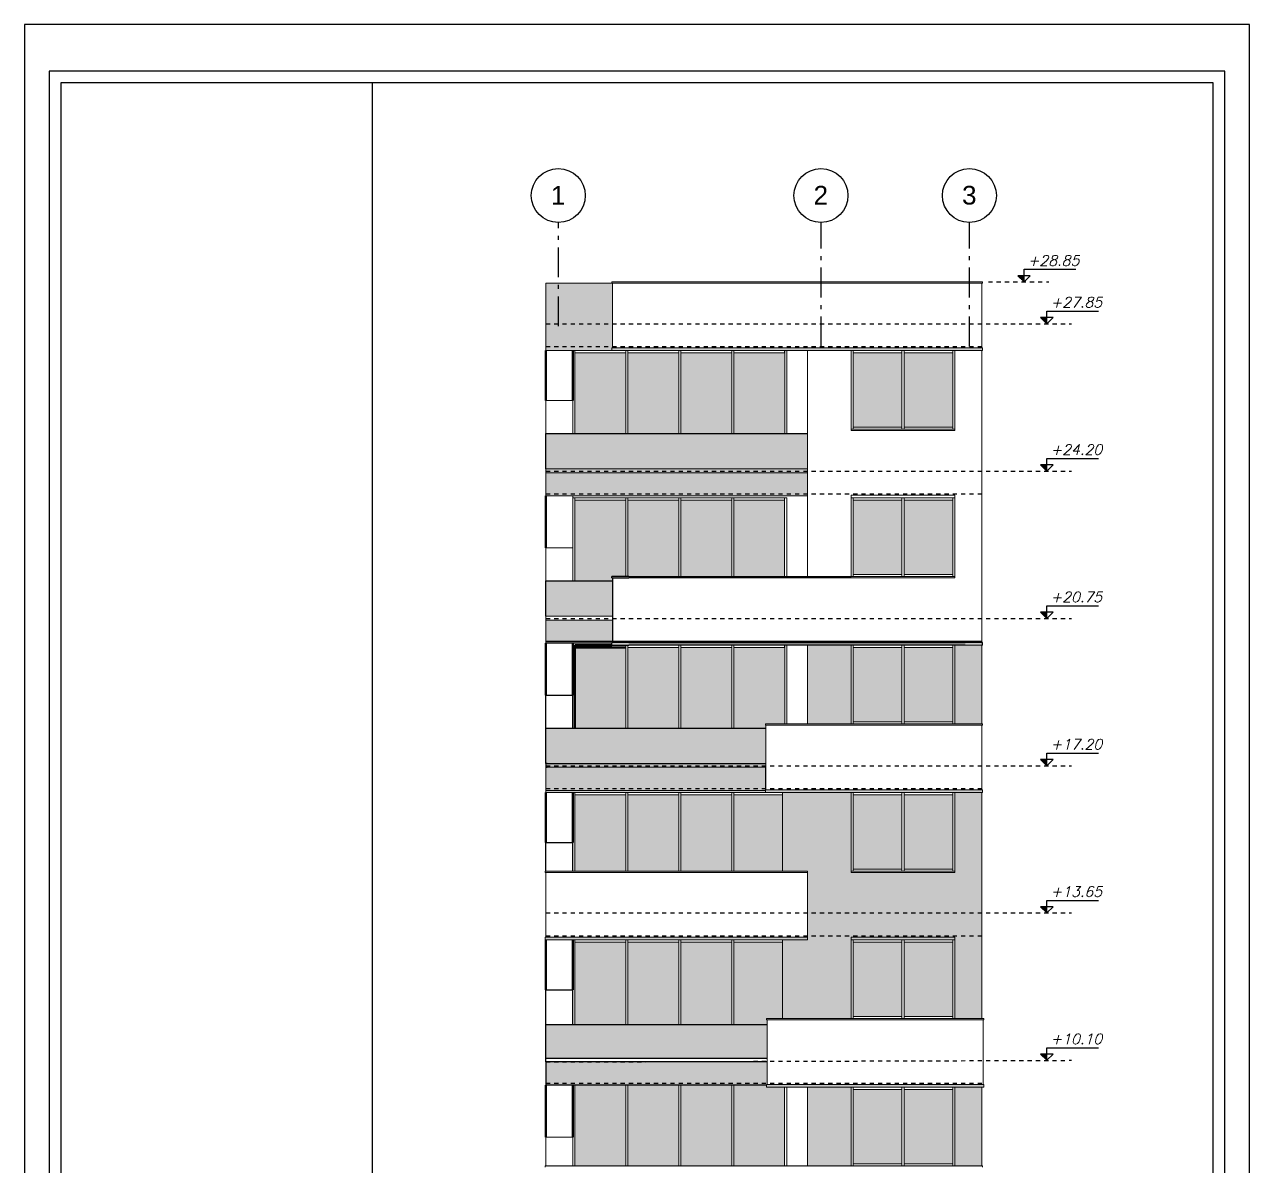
# Model space of a CAD drawing. Header units: millimetres. Extents: x 844 to 2732, y 457 to 943.
# Drawn here: x 2627.36 to 2656.86, y 471.3 to 498.82 of the extents above; entities that cross this region are included whole.
import ezdxf

# ---------------------------------------------------------------- set-up
doc = ezdxf.new("R2010")
doc.units = ezdxf.units.MM
doc.header["$LTSCALE"] = 0.01
doc.linetypes.add('ACAD_ISO03W100', pattern=[30, 12, -18])
doc.linetypes.add('ACAD_ISO10W100', pattern=[18, 12, -3, 0, -3])
for name, color, linetype in [('00-Arm', 7, 'Continuous'), ('03-Ax', 5, 'Continuous'), ('05-Dim', 5, 'Continuous'), ('08-Hatch', 5, 'Continuous')]:
    doc.layers.add(name, color=color, linetype=linetype)
for name, color, linetype, lineweight in [('A-COLS', 4, 'Continuous', 18), ('A-DETL-WIDE', 214, 'Continuous', 50), ('A-GENM', 13, 'Continuous', 9), ('A-GLAZ-CWMG', 6, 'Continuous', 9), ('A-WALL', 3, 'Continuous', 9)]:
    doc.layers.add(name, color=color, linetype=linetype, lineweight=lineweight)
doc.styles.add('Arial_1', font='arial.ttf', dxfattribs={"height": 0.45})
doc.styles.get("Standard").update_dxf_attribs({"font": 'italic.shx'})

# ---------------------------------------------------------------- blocks, each defined once
blk = doc.blocks.new('Rectangular Mullion - 50 x 150mm-513995-South')
at = {"layer": 'A-GLAZ-CWMG'}
blk.add_line((-1.308, 9.45), (-1.308, 7.556), dxfattribs=at)
blk = doc.blocks.new('Rectangular Mullion - 50 x 150mm-513993-South')
at = {"layer": 'A-GLAZ-CWMG'}
for p, q in [((-5.133, 9.5), (-5.133, 7.556)), ((-5.083, 7.556), (-5.083, 9.5))]:
    blk.add_line(p, q, dxfattribs=at)
blk = doc.blocks.new('Rectangular Mullion - 50 x 150mm-513996-South')
at = {"layer": 'A-GLAZ-CWMG'}
blk.add_line((-6.358, 7.556), (-6.358, 9.5), dxfattribs=at)
blk = doc.blocks.new('Rectangular Mullion - 50 x 150mm-460803-South')
at = {"layer": 'A-GLAZ-CWMG'}
for q in [(-2.533, 13), (-1.358, 12.95)]:
    blk.add_line((-2.533, 12.95), q, dxfattribs=at)
blk = doc.blocks.new('Rectangular Mullion - 50 x 150mm-V1-South')
at = {"layer": 'A-GLAZ-CWMG'}
for p, q in [((-6.358, 12.95), (-6.358, 13)), ((-5.133, 13), (-5.133, 12.95)), ((-6.358, 12.95), (-5.133, 12.95))]:
    blk.add_line(p, q, dxfattribs=at)
blk = doc.blocks.new('Rectangular Mullion - 50 x 150mm-V4-South')
at = {"layer": 'A-GLAZ-CWMG'}
for q in [(-2.533, 16.55), (-1.358, 16.5)]:
    blk.add_line((-2.533, 16.5), q, dxfattribs=at)
blk = doc.blocks.new('Rectangular Mullion - 50 x 150mm-V6-South')
at = {"layer": 'A-GLAZ-CWMG'}
blk.add_line((-6.358, 14.656), (-6.358, 16.55), dxfattribs=at)
blk = doc.blocks.new('Rectangular Mullion - 50 x 150mm-V9-South')
at = {"layer": 'A-GLAZ-CWMG'}
blk.add_line((-1.308, 23.65), (-1.308, 21.756), dxfattribs=at)
blk = doc.blocks.new('Rectangular Mullion - 50 x 150mm-460567-South')
at = {"layer": 'A-GLAZ-CWMG'}
for p, q in [((1.567, 9.4), (1.567, 9.45)), ((2.742, 9.45), (2.742, 9.4)), ((1.567, 9.4), (2.742, 9.4))]:
    blk.add_line(p, q, dxfattribs=at)
blk = doc.blocks.new('Rectangular Mullion - 50 x 150mm-460568-South')
at = {"layer": 'A-GLAZ-CWMG'}
for p, q in [((1.517, 4.2), (1.517, 4.25)), ((2.692, 4.25), (1.517, 4.25)), ((2.692, 4.25), (2.692, 4.2))]:
    blk.add_line(p, q, dxfattribs=at)
blk = doc.blocks.new('Rectangular Mullion - 50 x 150mm-540754-South')
at = {"layer": 'A-GLAZ-CWMG'}
blk.add_line((2.742, 9.45), (2.742, 7.556), dxfattribs=at)
blk = doc.blocks.new('Rectangular Mullion - 50 x 150mm-540755-South')
at = {"layer": 'A-GLAZ-CWMG'}
blk.add_line((0.342, 7.556), (0.342, 9.45), dxfattribs=at)
blk = doc.blocks.new('Grid - M_Grid Head - Circle-24584-South')
at = {"layer": '05-Dim'}
blk.add_circle((-7.058, 30.938), 0.65, dxfattribs=at)

msp = doc.modelspace()

# ---------------------------------------------------------------- hatches: boundary and pattern name
at = {"layer": '05-Dim'}
h = msp.add_hatch(dxfattribs=at)
h.set_pattern_fill('NET', color=3, scale=0.01, style=0)
h.set_pattern_definition([(0, (1871.065698, -215.898625), (0, 0.03175), []), (90, (1871.065698, -215.898625), (-0.03175, 2e-18), [])])
h.paths.add_polyline_path([(2651.436, 492.768), (2651.286, 492.768), (2651.436, 492.617)])
h = msp.add_hatch(dxfattribs=at)
h.set_pattern_fill('NET', color=3, scale=0.01, style=0)
h.set_pattern_definition([(0, (1871.614145, -216.9048), (0, 0.03175), []), (90, (1871.614145, -216.9048), (-0.03175, 2e-18), [])])
h.paths.add_polyline_path([(2651.985, 491.762), (2651.834, 491.762), (2651.985, 491.611)])
h = msp.add_hatch(dxfattribs=at)
h.set_pattern_fill('NET', color=3, scale=0.01, style=0)
h.set_pattern_definition([(0, (1871.614145, -220.4548), (0, 0.03175), []), (90, (1871.614145, -220.4548), (-0.03175, 2e-18), [])])
h.paths.add_polyline_path([(2651.985, 488.212), (2651.834, 488.212), (2651.985, 488.061)])
h = msp.add_hatch(dxfattribs=at)
h.set_pattern_fill('NET', color=3, scale=0.01, style=0)
h.set_pattern_definition([(0, (1871.614145, -224.0048), (0, 0.03175), []), (90, (1871.614145, -224.0048), (-0.03175, 2e-18), [])])
h.paths.add_polyline_path([(2651.985, 484.662), (2651.834, 484.662), (2651.985, 484.511)])
at = {"layer": '05-Dim', "ltscale": 0.5, "true_color": 0x939598}
msp.add_hatch(color=252, dxfattribs=at).paths.add_polyline_path([(2639.921, 480.921), (2645.221, 480.921), (2645.221, 481.011), (2639.921, 481.011), (2639.921, 480.924)])
at = {"layer": '05-Dim'}
h = msp.add_hatch(dxfattribs=at)
h.set_pattern_fill('NET', color=3, scale=0.01, style=0)
h.set_pattern_definition([(0, (1871.614145, -227.5548), (0, 0.03175), []), (90, (1871.614145, -227.5548), (-0.03175, 2e-18), [])])
h.paths.add_polyline_path([(2651.985, 481.112), (2651.834, 481.112), (2651.985, 480.961)])
h = msp.add_hatch(dxfattribs=at)
h.set_pattern_fill('NET', color=3, scale=0.01, style=0)
h.set_pattern_definition([(0, (1871.614145, -231.1048), (0, 0.03175), []), (90, (1871.614145, -231.1048), (-0.03175, 2e-18), [])])
h.paths.add_polyline_path([(2651.985, 477.562), (2651.834, 477.562), (2651.985, 477.411)])
h = msp.add_hatch(dxfattribs=at)
h.set_pattern_fill('NET', color=3, scale=0.01, style=0)
h.set_pattern_definition([(0, (1871.614145, -234.6548), (0, 0.03175), []), (90, (1871.614145, -234.6548), (-0.03175, 2e-18), [])])
h.paths.add_polyline_path([(2651.985, 474.012), (2651.834, 474.012), (2651.985, 473.861)])
at = {"layer": '08-Hatch', "true_color": 0x000000, "transparency": 33554636}
h = msp.add_hatch(color=18, dxfattribs=at)
h.dxf.hatch_style = 1
h.paths.add_polyline_path([(2650.421, 469.731), (2639.871, 469.731), (2639.871, 469.661), (2650.421, 469.661)])
h.paths.add_polyline_path([(2650.435, 471.317), (2650.021, 471.317), (2640.321, 471.317), (2639.906, 471.317), (2639.906, 471.287), (2640.321, 471.287), (2650.021, 471.287), (2650.435, 471.287)])
h.paths.add_polyline_path([(2650.467, 474.867), (2645.237, 474.867), (2645.237, 474.837), (2650.467, 474.837)])
h.paths.add_polyline_path([(2650.467, 473.281), (2650.052, 473.281), (2645.652, 473.281), (2645.237, 473.281), (2645.237, 473.211), (2645.652, 473.211), (2650.052, 473.211), (2650.467, 473.211)])
h.paths.add_polyline_path([(2646.221, 476.831), (2640.321, 476.831), (2639.906, 476.831), (2639.906, 476.761), (2640.321, 476.761), (2646.221, 476.761)])
h.paths.add_polyline_path([(2646.221, 478.417), (2640.321, 478.417), (2639.906, 478.417), (2639.906, 478.387), (2640.321, 478.387), (2646.221, 478.387)])
h.paths.add_polyline_path([(2650.435, 480.381), (2650.021, 480.381), (2649.771, 480.381), (2647.271, 480.381), (2645.621, 480.381), (2645.206, 480.381), (2645.206, 480.361), (2645.206, 480.361), (2645.206, 480.311), (2645.621, 480.311), (2647.271, 480.311), (2649.771, 480.311), (2650.021, 480.311), (2650.435, 480.311)])
h.paths.add_polyline_path([(2650.434, 483.931), (2650.021, 483.931), (2649.771, 483.931), (2647.271, 483.931), (2641.921, 483.931), (2641.507, 483.931), (2641.507, 483.861), (2641.921, 483.861), (2647.271, 483.861), (2649.771, 483.861), (2650.021, 483.861), (2650.434, 483.861)])
h.paths.add_polyline_path([(2649.771, 485.517), (2649.756, 485.517), (2647.271, 485.517), (2641.921, 485.517), (2641.507, 485.517), (2641.507, 485.487), (2641.921, 485.487), (2647.271, 485.487), (2649.756, 485.487), (2649.771, 485.487)])
h.paths.add_polyline_path([(2650.436, 491.031), (2650.021, 491.031), (2641.921, 491.031), (2641.506, 491.031), (2641.506, 490.961), (2641.921, 490.961), (2650.021, 490.961), (2650.436, 490.961)])
h.paths.add_polyline_path([(2650.436, 492.617), (2641.921, 492.617), (2641.506, 492.617), (2641.506, 492.587), (2641.921, 492.587), (2650.436, 492.587)])
h.paths.add_polyline_path([(2650.435, 481.967), (2650.021, 481.967), (2649.771, 481.967), (2647.271, 481.967), (2645.621, 481.967), (2645.206, 481.967), (2645.206, 481.937), (2645.621, 481.937), (2647.271, 481.937), (2649.771, 481.937), (2650.021, 481.937), (2650.435, 481.937)])
at = {"layer": '08-Hatch', "true_color": 0xc7c8ca, "transparency": 33554687}
h = msp.add_hatch(color=9, dxfattribs=at)
h.dxf.hatch_style = 1
h.paths.add_polyline_path([(2641.521, 491.061), (2639.921, 491.061), (2639.921, 490.961), (2641.506, 490.961), (2641.506, 491.031), (2641.521, 491.031)])
h.paths.add_polyline_path([(2641.521, 491.611), (2639.921, 491.611), (2639.921, 491.061), (2641.521, 491.061)])
h.paths.add_polyline_path([(2641.521, 492.587), (2641.506, 492.587), (2639.921, 492.587), (2639.921, 491.611), (2641.521, 491.611)])
at = {"layer": '08-Hatch', "true_color": 0xadddf7, "transparency": 33554516}
h = msp.add_hatch(color=141, dxfattribs=at)
h.dxf.hatch_style = 1
h.paths.add_polyline_path([(2641.846, 483.811), (2640.621, 483.811), (2640.621, 481.861), (2641.846, 481.861)])
h.paths.add_polyline_path([(2643.121, 483.811), (2641.896, 483.811), (2641.896, 481.861), (2643.121, 481.861)])
h.paths.add_polyline_path([(2644.396, 483.811), (2643.171, 483.811), (2643.171, 481.861), (2644.396, 481.861)])
h.paths.add_polyline_path([(2645.671, 483.811), (2644.446, 483.811), (2644.446, 481.861), (2645.221, 481.861), (2645.221, 481.937), (2645.206, 481.937), (2645.206, 481.967), (2645.206, 481.967), (2645.621, 481.967), (2645.671, 481.967)])
h.paths.add_polyline_path([(2648.496, 483.811), (2647.321, 483.811), (2647.321, 482.017), (2648.496, 482.017)])
h.paths.add_polyline_path([(2649.721, 483.811), (2648.546, 483.811), (2648.546, 482.017), (2649.721, 482.017)])
h.paths.add_polyline_path([(2648.496, 480.261), (2647.321, 480.261), (2647.321, 478.467), (2648.496, 478.467)])
h.paths.add_polyline_path([(2649.721, 480.261), (2648.546, 480.261), (2648.546, 478.467), (2649.721, 478.467)])
h.paths.add_polyline_path([(2648.496, 476.711), (2647.321, 476.711), (2647.321, 474.917), (2648.496, 474.917)], flags=17)
h.paths.add_polyline_path([(2649.721, 476.711), (2648.546, 476.711), (2648.546, 474.917), (2649.721, 474.917)], flags=17)
h.paths.add_polyline_path([(2649.721, 473.161), (2648.546, 473.161), (2648.546, 471.367), (2649.721, 471.367)])
h.paths.add_polyline_path([(2648.496, 473.161), (2647.321, 473.161), (2647.321, 471.367), (2648.496, 471.367)])
h.paths.add_polyline_path([(2648.496, 469.661), (2647.321, 469.661), (2647.321, 468.011), (2648.496, 468.011)])
h.paths.add_polyline_path([(2649.721, 469.661), (2648.546, 469.661), (2648.546, 468.011), (2649.721, 468.011)])
h.paths.add_polyline_path([(2644.121, 469.661), (2642.987, 469.661), (2642.987, 467.961), (2644.121, 467.961)])
h.paths.add_polyline_path([(2642.937, 469.661), (2641.804, 469.661), (2641.804, 467.961), (2642.937, 467.961)])
h.paths.add_polyline_path([(2641.754, 469.661), (2640.621, 469.661), (2640.621, 467.961), (2641.754, 467.961)])
h.paths.add_polyline_path([(2641.846, 473.261), (2640.621, 473.261), (2640.621, 471.317), (2641.846, 471.317)])
h.paths.add_polyline_path([(2643.121, 473.261), (2641.896, 473.261), (2641.896, 471.317), (2643.121, 471.317)])
h.paths.add_polyline_path([(2644.396, 473.261), (2643.171, 473.261), (2643.171, 471.317), (2644.396, 471.317)])
h.paths.add_polyline_path([(2645.671, 473.211), (2645.652, 473.211), (2645.237, 473.211), (2645.237, 473.261), (2644.446, 473.261), (2644.446, 471.317), (2645.671, 471.317)])
h.paths.add_polyline_path([(2645.621, 480.261), (2644.446, 480.261), (2644.446, 478.417), (2645.621, 478.417)])
h.paths.add_polyline_path([(2644.396, 480.261), (2643.171, 480.261), (2643.171, 478.417), (2644.396, 478.417)])
h.paths.add_polyline_path([(2643.121, 480.261), (2641.896, 480.261), (2641.896, 478.417), (2643.121, 478.417)])
h.paths.add_polyline_path([(2641.846, 480.261), (2640.621, 480.261), (2640.621, 478.417), (2641.846, 478.417)])
h.paths.add_polyline_path([(2645.671, 487.361), (2644.446, 487.361), (2644.446, 485.517), (2645.671, 485.517)])
h.paths.add_polyline_path([(2644.396, 487.361), (2643.171, 487.361), (2643.171, 485.517), (2644.396, 485.517)])
h.paths.add_polyline_path([(2643.121, 487.361), (2641.896, 487.361), (2641.896, 485.517), (2641.921, 485.517), (2643.121, 485.517)])
h.paths.add_polyline_path([(2641.846, 487.361), (2640.621, 487.361), (2640.621, 485.411), (2641.524, 485.411), (2641.524, 485.487), (2641.507, 485.487), (2641.507, 485.517), (2641.846, 485.517)])
h.paths.add_polyline_path([(2648.496, 487.361), (2647.321, 487.361), (2647.321, 485.567), (2648.496, 485.567)])
h.paths.add_polyline_path([(2649.721, 487.361), (2648.546, 487.361), (2648.546, 485.567), (2649.721, 485.567)])
h.paths.add_polyline_path([(2649.721, 490.911), (2648.546, 490.911), (2648.546, 489.117), (2649.721, 489.117)])
h.paths.add_polyline_path([(2648.496, 490.911), (2647.321, 490.911), (2647.321, 489.117), (2648.496, 489.117)])
h.paths.add_polyline_path([(2645.671, 490.911), (2644.446, 490.911), (2644.446, 488.961), (2645.671, 488.961)])
h.paths.add_polyline_path([(2644.396, 490.911), (2643.171, 490.911), (2643.171, 488.961), (2644.396, 488.961)])
h.paths.add_polyline_path([(2643.121, 490.911), (2641.896, 490.911), (2641.896, 488.961), (2643.121, 488.961)])
h.paths.add_polyline_path([(2641.846, 490.911), (2640.621, 490.911), (2640.621, 488.961), (2641.846, 488.961)])
at = {"layer": '08-Hatch', "true_color": 0x7aafdf, "transparency": 33554636}
h = msp.add_hatch(color=143, dxfattribs=at)
h.dxf.hatch_style = 1
h.paths.add_polyline_path([(2646.221, 488.961), (2639.921, 488.961), (2639.921, 488.111), (2646.221, 488.111)])
h.paths.add_polyline_path([(2641.524, 485.411), (2639.921, 485.411), (2639.921, 484.561), (2639.951, 484.561), (2641.524, 484.561)])
h.paths.add_polyline_path([(2645.221, 481.861), (2639.921, 481.861), (2639.921, 481.011), (2639.951, 481.011), (2645.221, 481.011)])
h.paths.add_polyline_path([(2645.252, 474.721), (2639.921, 474.721), (2639.921, 473.911), (2645.252, 473.911)])
at = {"layer": '08-Hatch', "true_color": 0x939598, "transparency": 33554687}
h = msp.add_hatch(color=252, dxfattribs=at)
h.dxf.hatch_style = 1
h.paths.add_polyline_path([(2646.221, 488.111), (2639.921, 488.111), (2639.921, 488.061), (2646.221, 488.061)])
h.paths.add_polyline_path([(2646.221, 488.061), (2639.921, 488.061), (2639.921, 488.021), (2646.221, 488.021)])
h.paths.add_polyline_path([(2641.524, 483.961), (2639.921, 483.961), (2639.921, 483.911), (2641.507, 483.911), (2641.507, 483.931), (2641.524, 483.931)])
at = {"layer": '08-Hatch', "true_color": 0xc7c8ca, "transparency": 33554687}
h = msp.add_hatch(color=9, dxfattribs=at)
h.dxf.hatch_style = 1
h.paths.add_polyline_path([(2640.571, 469.661), (2639.921, 469.661), (2639.921, 467.161), (2640.571, 467.161)])
h.paths.add_polyline_path([(2650.421, 473.211), (2650.052, 473.211), (2649.771, 473.211), (2649.771, 471.317), (2650.021, 471.317), (2650.421, 471.317)])
h.paths.add_polyline_path([(2647.271, 473.211), (2646.221, 473.211), (2646.221, 471.317), (2647.271, 471.317)])
h.paths.add_polyline_path([(2647.271, 476.761), (2647.271, 476.831), (2647.286, 476.831), (2649.756, 476.831), (2649.771, 476.831), (2649.771, 476.761), (2649.771, 474.867), (2650.421, 474.867), (2650.421, 476.861), (2646.221, 476.861), (2646.221, 476.831), (2646.221, 476.761), (2645.621, 476.761), (2645.621, 474.867), (2647.271, 474.867)])
h.paths.add_polyline_path([(2650.421, 480.311), (2650.021, 480.311), (2649.771, 480.311), (2649.771, 478.411), (2649.771, 478.387), (2649.756, 478.387), (2647.286, 478.387), (2647.271, 478.387), (2647.271, 478.417), (2647.271, 480.311), (2645.621, 480.311), (2645.621, 478.417), (2646.221, 478.417), (2646.221, 478.387), (2646.221, 477.411), (2650.421, 477.411)])
h.paths.add_polyline_path([(2650.421, 477.411), (2646.221, 477.411), (2646.221, 476.861), (2650.421, 476.861)])
h.paths.add_polyline_path([(2647.271, 483.861), (2646.221, 483.861), (2646.221, 481.967), (2647.271, 481.967)])
h.paths.add_polyline_path([(2650.421, 483.861), (2650.021, 483.861), (2649.771, 483.861), (2649.771, 481.967), (2650.021, 481.967), (2650.421, 481.967)])
h.paths.add_polyline_path([(2641.524, 484.471), (2639.951, 484.471), (2639.921, 484.471), (2639.921, 483.961), (2641.524, 483.961)])
h.paths.add_polyline_path([(2646.221, 488.021), (2639.921, 488.021), (2639.921, 487.511), (2646.221, 487.511)])
h.paths.add_polyline_path([(2646.221, 487.511), (2639.921, 487.511), (2639.921, 487.461), (2646.221, 487.461)])
h.paths.add_polyline_path([(2645.221, 480.921), (2639.951, 480.921), (2639.921, 480.921), (2639.921, 480.411), (2645.221, 480.411)])
h.paths.add_polyline_path([(2645.221, 480.411), (2639.921, 480.411), (2639.921, 480.311), (2645.206, 480.311), (2645.206, 480.381), (2645.221, 480.381)])
h.paths.add_polyline_path([(2645.237, 473.281), (2645.252, 473.281), (2645.252, 473.311), (2639.921, 473.311), (2639.921, 473.261), (2645.237, 473.261)])
h.paths.add_polyline_path([(2645.252, 473.821), (2639.921, 473.821), (2639.921, 473.311), (2645.252, 473.311)])
h.paths.add_polyline_path([(2644.171, 467.961), (2640.571, 467.961), (2640.571, 467.161), (2644.171, 467.161)])
h.paths.add_polyline_path([(2647.271, 469.661), (2644.171, 469.661), (2644.171, 467.161), (2647.271, 467.161)])
at = {"layer": '08-Hatch', "true_color": 0x000000, "transparency": 33554636}
h = msp.add_hatch(color=18, dxfattribs=at)
h.dxf.hatch_style = 1
h.paths.add_polyline_path([(2649.771, 476.831), (2649.756, 476.831), (2647.286, 476.831), (2647.271, 476.831), (2647.271, 476.761), (2647.286, 476.761), (2649.756, 476.761), (2649.771, 476.761)])
at = {"layer": '08-Hatch', "true_color": 0xadddf7, "transparency": 33554516}
h = msp.add_hatch(color=141, dxfattribs=at)
h.dxf.hatch_style = 1
h.paths.add_polyline_path([(2645.621, 476.711), (2644.446, 476.711), (2644.446, 474.721), (2645.252, 474.721), (2645.252, 474.837), (2645.237, 474.837), (2645.237, 474.867), (2645.621, 474.867)])
h.paths.add_polyline_path([(2644.396, 476.711), (2643.171, 476.711), (2643.171, 474.721), (2644.396, 474.721)])
h.paths.add_polyline_path([(2643.121, 476.711), (2641.896, 476.711), (2641.896, 474.721), (2643.121, 474.721)])
h.paths.add_polyline_path([(2641.846, 476.711), (2640.621, 476.711), (2640.621, 474.721), (2641.846, 474.721)])
at = {"layer": 'A-GENM'}
for color, points in [(4, [(2646.221, 488.021), (2646.221, 488.111), (2639.921, 488.111), (2639.921, 488.021), (2646.188, 488.021)]), (2, [(2639.922, 477.371), (2639.923, 477.371), (2639.923, 477.461), (2639.921, 477.461), (2639.921, 477.371)])]:
    msp.add_hatch(color=color, dxfattribs=at).paths.add_polyline_path(points)

# ---------------------------------------------------------------- linework, layer by layer
at = {"layer": '00-Arm'}
msp.add_line((2635.747, 458.083), (2635.747, 497.416), dxfattribs=at)
at = {"layer": '03-Ax', "linetype": 'ACAD_ISO10W100', "ltscale": 6}
for p, q in [((2640.221, 491.549), (2640.221, 494.049)), ((2646.546, 491.061), (2646.546, 494.049)), ((2650.121, 491.061), (2650.121, 494.049))]:
    msp.add_line(p, q, dxfattribs=at)
at = {"layer": '05-Dim', "color": 4}
for p, q in [((2651.436, 492.617), (2651.286, 492.768)), ((2651.587, 492.768), (2651.286, 492.768)), ((2651.436, 492.921), (2652.679, 492.921)), ((2651.436, 492.617), (2651.436, 492.921)), ((2651.436, 492.617), (2651.587, 492.768)), ((2651.985, 491.915), (2653.227, 491.915)), ((2651.985, 491.611), (2651.985, 491.915)), ((2651.985, 491.611), (2651.834, 491.762)), ((2652.135, 491.762), (2651.834, 491.762)), ((2651.985, 491.611), (2652.135, 491.762)), ((2639.921, 488.961), (2646.221, 488.961)), ((2639.921, 488.111), (2639.921, 488.961)), ((2651.985, 488.365), (2653.227, 488.365)), ((2651.985, 488.061), (2651.985, 488.365)), ((2651.985, 488.061), (2651.834, 488.212)), ((2652.135, 488.212), (2651.834, 488.212)), ((2651.985, 488.061), (2652.135, 488.212)), ((2639.921, 484.561), (2639.921, 485.411)), ((2651.985, 484.815), (2653.227, 484.815)), ((2651.985, 484.511), (2651.985, 484.815)), ((2651.985, 484.511), (2651.834, 484.662)), ((2652.135, 484.662), (2651.834, 484.662)), ((2651.985, 484.511), (2652.135, 484.662)), ((2641.507, 483.911), (2639.921, 483.911)), ((2651.985, 481.265), (2653.227, 481.265)), ((2651.985, 480.961), (2651.985, 481.265)), ((2651.985, 480.961), (2651.834, 481.112)), ((2652.135, 481.112), (2651.834, 481.112)), ((2651.985, 480.961), (2652.135, 481.112)), ((2651.985, 477.715), (2653.227, 477.715)), ((2651.985, 477.411), (2651.985, 477.715)), ((2651.985, 477.411), (2651.834, 477.562)), ((2652.135, 477.562), (2651.834, 477.562)), ((2651.985, 477.411), (2652.135, 477.562)), ((2651.985, 474.165), (2653.227, 474.165)), ((2651.985, 473.861), (2651.985, 474.165)), ((2651.985, 473.861), (2651.834, 474.012)), ((2652.135, 474.012), (2651.834, 474.012)), ((2651.985, 473.861), (2652.135, 474.012))]:
    msp.add_line(p, q, dxfattribs=at)
at = {"layer": '05-Dim', "color": 5, "linetype": 'ACAD_ISO03W100', "ltscale": 0.5}
for p, q in [((2650.576, 492.617), (2652.033, 492.617)), ((2639.921, 491.611), (2652.581, 491.611)), ((2651.125, 491.611), (2652.581, 491.611)), ((2639.921, 491.061), (2650.421, 491.061)), ((2639.921, 488.061), (2652.581, 488.061)), ((2651.125, 488.061), (2652.581, 488.061)), ((2639.921, 487.511), (2650.421, 487.511)), ((2639.921, 484.511), (2652.581, 484.511)), ((2651.125, 484.511), (2652.581, 484.511)), ((2639.921, 480.961), (2652.581, 480.961)), ((2651.125, 480.961), (2652.581, 480.961)), ((2639.921, 480.411), (2650.421, 480.411)), ((2639.921, 477.411), (2652.581, 477.411)), ((2651.125, 477.411), (2652.581, 477.411)), ((2639.921, 476.861), (2650.421, 476.861)), ((2639.921, 473.821), (2652.581, 473.861)), ((2639.921, 473.311), (2650.421, 473.311))]:
    msp.add_line(p, q, dxfattribs=at)
at = {"layer": '05-Dim', "color": 4, "ltscale": 0.5}
for p, q in [((2639.921, 485.411), (2641.524, 485.411)), ((2639.921, 482.661), (2640.571, 482.661)), ((2639.921, 481.861), (2639.921, 482.661)), ((2640.571, 481.861), (2640.571, 482.661)), ((2639.921, 481.861), (2645.221, 481.861)), ((2639.921, 481.011), (2639.921, 481.861)), ((2639.921, 481.011), (2639.921, 480.921)), ((2639.951, 481.011), (2639.921, 481.011)), ((2639.921, 480.921), (2639.951, 480.921)), ((2639.951, 481.011), (2645.225, 481.011)), ((2639.921, 479.111), (2640.571, 479.111)), ((2639.921, 478.417), (2639.921, 479.111)), ((2640.571, 478.417), (2640.571, 479.111)), ((2639.921, 475.561), (2640.571, 475.561)), ((2639.921, 473.911), (2639.921, 475.561)), ((2640.571, 474.723), (2640.571, 475.561)), ((2639.921, 474.721), (2645.252, 474.721)), ((2639.921, 473.911), (2645.252, 473.911)), ((2639.921, 473.821), (2639.921, 473.911))]:
    msp.add_line(p, q, dxfattribs=at)
at = {"layer": '05-Dim', "color": 2, "ltscale": 0.5}
for p, q in [((2641.921, 485.517), (2641.507, 485.517)), ((2641.507, 485.487), (2641.507, 485.517)), ((2641.507, 485.487), (2641.921, 485.487)), ((2641.524, 485.487), (2641.524, 483.931)), ((2641.921, 485.517), (2647.271, 485.517)), ((2647.271, 485.487), (2641.921, 485.487)), ((2639.921, 483.961), (2650.421, 483.961)), ((2641.921, 483.931), (2641.507, 483.931)), ((2641.507, 483.861), (2641.507, 483.931)), ((2641.507, 483.861), (2641.921, 483.861)), ((2641.921, 483.931), (2647.271, 483.931)), ((2647.271, 483.861), (2641.921, 483.861)), ((2647.271, 483.931), (2649.771, 483.931)), ((2649.771, 483.861), (2647.271, 483.861)), ((2649.771, 483.931), (2650.021, 483.931)), ((2650.021, 483.861), (2649.771, 483.861)), ((2650.434, 483.931), (2650.021, 483.931)), ((2650.434, 483.861), (2650.434, 483.931)), ((2645.221, 480.381), (2645.221, 480.921))]:
    msp.add_line(p, q, dxfattribs=at)
at = {"layer": '05-Dim', "color": 3, "ltscale": 0.5}
for p, q in [((2645.252, 473.821), (2639.921, 473.821)), ((2639.921, 473.821), (2639.921, 473.261)), ((2645.237, 473.261), (2639.921, 473.261))]:
    msp.add_line(p, q, dxfattribs=at)
at = {"layer": 'A-COLS', "color": 6}
for p, q in [((2639.921, 486.211), (2639.921, 487.461)), ((2640.571, 486.211), (2640.571, 487.461))]:
    msp.add_line(p, q, dxfattribs=at)
at = {"layer": 'A-DETL-WIDE', "color": 6}
for p, q in [((2639.921, 490.961), (2639.921, 489.761)), ((2640.571, 489.761), (2640.571, 490.961)), ((2639.921, 486.211), (2639.921, 487.461)), ((2640.621, 481.861), (2640.621, 483.861)), ((2640.621, 483.861), (2641.507, 483.861)), ((2640.621, 483.811), (2641.846, 483.811))]:
    msp.add_line(p, q, dxfattribs=at)
at = {"layer": 'A-DETL-WIDE', "color": 5}
for p, q in [((2639.921, 482.661), (2639.921, 483.911)), ((2639.921, 482.661), (2639.921, 483.911)), ((2640.571, 482.661), (2640.571, 483.911)), ((2639.921, 479.111), (2639.921, 480.311)), ((2640.571, 479.111), (2640.571, 480.311)), ((2639.921, 475.561), (2639.921, 476.761)), ((2639.921, 475.561), (2639.921, 476.761)), ((2640.571, 475.561), (2640.571, 476.761)), ((2639.921, 472.011), (2639.921, 473.261)), ((2640.571, 472.011), (2640.571, 473.261))]:
    msp.add_line(p, q, dxfattribs=at)
at = {"layer": 'A-GENM', "color": 3}
for p, q in [((2639.921, 492.587), (2641.506, 492.587)), ((2639.921, 492.587), (2639.921, 490.961)), ((2646.221, 488.111), (2646.221, 490.961)), ((2647.271, 490.961), (2647.271, 489.061)), ((2649.771, 489.061), (2649.771, 490.961)), ((2647.271, 489.067), (2647.271, 489.037)), ((2647.286, 489.067), (2647.271, 489.067)), ((2647.271, 489.037), (2647.286, 489.037)), ((2647.286, 489.067), (2649.756, 489.067)), ((2649.756, 489.037), (2647.286, 489.037)), ((2649.771, 489.067), (2649.756, 489.067)), ((2649.756, 489.037), (2649.771, 489.037)), ((2649.771, 489.037), (2649.771, 489.067)), ((2646.221, 485.517), (2646.221, 488.021)), ((2646.221, 487.461), (2646.221, 488.021)), ((2647.271, 487.481), (2647.271, 487.411)), ((2647.286, 487.481), (2647.271, 487.481)), ((2647.271, 487.411), (2647.286, 487.411)), ((2647.271, 487.411), (2647.271, 485.517)), ((2647.286, 487.481), (2649.756, 487.481)), ((2649.771, 487.481), (2649.756, 487.481)), ((2649.756, 487.411), (2649.771, 487.411)), ((2649.771, 487.411), (2649.771, 487.481)), ((2649.771, 485.511), (2649.771, 487.411)), ((2647.271, 485.517), (2649.756, 485.517)), ((2649.756, 485.487), (2647.271, 485.487)), ((2649.771, 485.517), (2649.756, 485.517)), ((2649.756, 485.487), (2649.771, 485.487)), ((2649.771, 485.487), (2649.771, 485.517)), ((2650.021, 483.861), (2650.434, 483.861)), ((2639.921, 480.921), (2639.921, 480.311)), ((2645.225, 480.921), (2639.951, 480.921)), ((2645.207, 480.361), (2639.921, 480.361)), ((2639.921, 480.311), (2645.206, 480.311)), ((2645.621, 480.311), (2645.621, 478.417)), ((2645.621, 478.417), (2645.621, 480.311)), ((2647.271, 478.411), (2647.271, 480.311)), ((2649.771, 480.311), (2649.771, 478.411)), ((2647.271, 478.417), (2647.271, 478.387)), ((2647.286, 478.417), (2647.271, 478.417)), ((2647.271, 478.387), (2647.286, 478.387)), ((2647.286, 478.417), (2649.756, 478.417)), ((2649.756, 478.387), (2647.286, 478.387)), ((2649.771, 478.417), (2649.756, 478.417)), ((2649.756, 478.387), (2649.771, 478.387)), ((2649.771, 478.387), (2649.771, 478.417)), ((2645.621, 476.761), (2645.621, 474.867)), ((2645.621, 474.867), (2645.621, 476.761)), ((2647.271, 476.831), (2647.271, 476.761)), ((2647.286, 476.831), (2647.271, 476.831)), ((2647.271, 476.761), (2647.271, 474.867)), ((2647.286, 476.831), (2649.756, 476.831)), ((2649.771, 476.831), (2649.756, 476.831)), ((2649.771, 476.761), (2649.771, 476.831)), ((2649.771, 474.867), (2649.771, 476.761)), ((2646.221, 473.211), (2646.221, 471.317)), ((2646.221, 471.317), (2646.221, 473.211)), ((2647.271, 473.211), (2647.271, 471.317)), ((2649.771, 471.317), (2649.771, 473.211)), ((2650.421, 471.317), (2650.421, 473.211))]:
    msp.add_line(p, q, dxfattribs=at)
at = {"layer": 'A-GENM', "color": 2}
for p, q in [((2641.506, 492.617), (2641.506, 492.587)), ((2641.921, 492.617), (2641.506, 492.617)), ((2641.506, 492.587), (2641.921, 492.587)), ((2641.521, 492.587), (2641.521, 491.031)), ((2641.921, 492.617), (2650.436, 492.617)), ((2650.436, 492.587), (2641.921, 492.587)), ((2650.421, 492.587), (2650.421, 491.031)), ((2650.436, 492.587), (2650.436, 492.617)), ((2641.506, 491.031), (2641.506, 490.961)), ((2641.921, 491.031), (2641.506, 491.031)), ((2641.506, 490.961), (2641.921, 490.961)), ((2641.921, 491.031), (2650.021, 491.031)), ((2650.021, 490.961), (2641.921, 490.961)), ((2650.436, 491.031), (2650.021, 491.031)), ((2650.021, 490.961), (2650.436, 490.961)), ((2650.436, 490.961), (2650.436, 491.031)), ((2645.206, 481.967), (2645.206, 481.937)), ((2645.621, 481.967), (2645.206, 481.967)), ((2645.206, 481.967), (2645.206, 481.937)), ((2645.206, 481.937), (2645.621, 481.937)), ((2645.221, 481.937), (2645.221, 480.381)), ((2645.221, 481.011), (2645.221, 481.937)), ((2645.621, 481.967), (2647.271, 481.967)), ((2647.271, 481.937), (2645.621, 481.937)), ((2647.271, 481.967), (2649.771, 481.967)), ((2649.771, 481.937), (2647.271, 481.937)), ((2649.771, 481.967), (2650.021, 481.967)), ((2650.021, 481.937), (2649.771, 481.937)), ((2650.436, 481.967), (2650.021, 481.967)), ((2650.021, 481.937), (2650.436, 481.937)), ((2650.435, 481.937), (2650.435, 481.967)), ((2650.436, 481.937), (2650.436, 481.967)), ((2645.206, 480.381), (2645.206, 480.311)), ((2645.621, 480.381), (2645.206, 480.381)), ((2645.206, 480.361), (2645.206, 480.311)), ((2645.206, 480.311), (2645.621, 480.311)), ((2645.621, 480.381), (2647.271, 480.381)), ((2647.271, 480.311), (2645.621, 480.311)), ((2647.271, 480.381), (2649.771, 480.381)), ((2649.771, 480.311), (2647.271, 480.311)), ((2649.771, 480.381), (2650.021, 480.381)), ((2650.021, 480.311), (2649.771, 480.311)), ((2650.436, 480.381), (2650.021, 480.381)), ((2650.021, 480.311), (2650.436, 480.311)), ((2650.435, 480.311), (2650.435, 480.381)), ((2650.436, 480.311), (2650.436, 480.381)), ((2640.321, 478.417), (2639.906, 478.417)), ((2639.906, 478.417), (2639.906, 478.387)), ((2639.906, 478.387), (2640.321, 478.387)), ((2639.921, 477.461), (2639.921, 478.387)), ((2639.921, 478.387), (2639.921, 476.831)), ((2639.921, 477.461), (2639.921, 478.387)), ((2640.321, 478.417), (2646.221, 478.417)), ((2646.221, 478.387), (2640.321, 478.387)), ((2646.221, 478.417), (2646.221, 478.387)), ((2646.221, 476.831), (2646.221, 478.387)), ((2639.921, 477.461), (2639.921, 477.371)), ((2639.923, 477.461), (2639.921, 477.461)), ((2639.921, 477.371), (2639.923, 477.371)), ((2639.921, 477.371), (2639.921, 476.831)), ((2639.921, 476.831), (2639.921, 477.371)), ((2640.321, 476.831), (2639.906, 476.831)), ((2639.906, 476.831), (2639.906, 476.761)), ((2639.906, 476.761), (2640.321, 476.761)), ((2640.321, 476.831), (2646.221, 476.831)), ((2646.221, 476.761), (2640.321, 476.761)), ((2646.221, 476.831), (2646.221, 476.761)), ((2645.237, 474.867), (2645.237, 474.837)), ((2645.237, 474.867), (2650.467, 474.867)), ((2650.467, 474.837), (2645.237, 474.837)), ((2645.252, 474.837), (2645.252, 473.281)), ((2645.252, 473.911), (2645.252, 474.837)), ((2650.452, 473.281), (2650.452, 474.837)), ((2650.467, 474.837), (2650.467, 474.867)), ((2645.237, 473.281), (2645.237, 473.211)), ((2645.652, 473.281), (2645.237, 473.281)), ((2645.237, 473.211), (2645.652, 473.211)), ((2645.652, 473.281), (2650.052, 473.281)), ((2650.052, 473.211), (2645.652, 473.211)), ((2650.467, 473.281), (2650.052, 473.281)), ((2650.052, 473.211), (2650.467, 473.211)), ((2650.467, 473.211), (2650.467, 473.281)), ((2650.467, 473.211), (2650.467, 473.281)), ((2639.906, 471.317), (2639.906, 471.287)), ((2640.321, 471.317), (2650.021, 471.317)), ((2650.435, 471.317), (2650.021, 471.317)), ((2650.435, 471.287), (2650.435, 471.317))]:
    msp.add_line(p, q, dxfattribs=at)
at = {"layer": 'A-GENM', "color": 5}
for p, q in [((2639.921, 489.761), (2640.571, 489.761)), ((2639.921, 488.961), (2639.921, 489.761)), ((2640.571, 488.961), (2640.571, 489.761)), ((2639.921, 485.411), (2639.921, 486.211)), ((2640.571, 485.411), (2640.571, 486.211))]:
    msp.add_line(p, q, dxfattribs=at)
at = {"layer": 'A-GENM', "color": 4}
for p, q in [((2639.921, 488.111), (2639.921, 488.021)), ((2639.921, 488.111), (2646.221, 488.111)), ((2646.221, 488.021), (2639.921, 488.021)), ((2639.921, 488.021), (2639.921, 487.461)), ((2646.221, 488.021), (2646.221, 488.111)), ((2646.221, 487.461), (2639.921, 487.461)), ((2640.571, 487.411), (2645.721, 487.411)), ((2645.721, 487.411), (2645.721, 485.517)), ((2649.756, 487.411), (2647.286, 487.411)), ((2639.921, 484.561), (2639.921, 484.471)), ((2639.951, 484.561), (2639.921, 484.561)), ((2639.921, 484.471), (2639.951, 484.471)), ((2639.921, 484.471), (2639.921, 483.911)), ((2639.951, 484.561), (2641.524, 484.561)), ((2641.524, 484.471), (2639.951, 484.471)), ((2647.271, 483.861), (2647.271, 481.967)), ((2649.771, 481.967), (2649.771, 483.861)), ((2647.271, 476.761), (2647.286, 476.761)), ((2649.756, 476.761), (2647.286, 476.761)), ((2649.756, 476.761), (2649.771, 476.761))]:
    msp.add_line(p, q, dxfattribs=at)
at = {"layer": 'A-GENM', "color": 6}
msp.add_line((2639.921, 486.211), (2640.571, 486.211), dxfattribs=at)
at = {"layer": 'A-GLAZ-CWMG', "color": 6}
for p, q in [((2640.621, 488.961), (2640.621, 490.961)), ((2641.846, 490.961), (2641.846, 488.961)), ((2641.896, 488.961), (2641.896, 490.961)), ((2643.121, 490.961), (2643.121, 488.961)), ((2643.171, 488.961), (2643.171, 490.961)), ((2644.396, 490.961), (2644.396, 488.961)), ((2644.446, 488.961), (2644.446, 490.961)), ((2645.671, 490.961), (2645.671, 488.961)), ((2648.496, 490.961), (2648.496, 489.067)), ((2648.546, 489.067), (2648.546, 490.961)), ((2640.621, 485.411), (2640.621, 487.411)), ((2641.846, 487.411), (2641.846, 485.517)), ((2641.896, 485.517), (2641.896, 487.411)), ((2643.121, 487.411), (2643.121, 485.517)), ((2643.171, 485.517), (2643.171, 487.411)), ((2644.396, 487.411), (2644.396, 485.517)), ((2644.446, 485.517), (2644.446, 487.411)), ((2648.496, 487.411), (2648.496, 485.517)), ((2648.546, 485.517), (2648.546, 487.411)), ((2640.621, 483.811), (2640.621, 483.861)), ((2641.846, 483.861), (2641.846, 483.811)), ((2641.846, 483.861), (2641.846, 481.861)), ((2641.896, 481.861), (2641.896, 483.861)), ((2643.121, 483.861), (2643.121, 481.861)), ((2643.171, 481.861), (2643.171, 483.861)), ((2644.396, 483.861), (2644.396, 481.861)), ((2644.446, 481.861), (2644.446, 483.861)), ((2645.671, 483.861), (2645.671, 481.967)), ((2645.721, 483.861), (2645.721, 481.967)), ((2648.496, 483.861), (2648.496, 481.967)), ((2648.546, 481.967), (2648.546, 483.861)), ((2641.846, 480.311), (2641.846, 478.417)), ((2641.896, 478.417), (2641.896, 480.311)), ((2643.121, 480.311), (2643.121, 478.417)), ((2643.171, 478.417), (2643.171, 480.311)), ((2644.396, 480.311), (2644.396, 478.417)), ((2644.446, 478.417), (2644.446, 480.311)), ((2648.496, 480.311), (2648.496, 478.417)), ((2648.546, 478.417), (2648.546, 480.311)), ((2640.621, 474.723), (2640.621, 476.761)), ((2641.846, 476.761), (2641.846, 474.727)), ((2641.896, 474.727), (2641.896, 476.761)), ((2643.121, 476.761), (2643.121, 474.731)), ((2643.171, 474.731), (2643.171, 476.761)), ((2644.396, 476.761), (2644.396, 474.735)), ((2644.446, 474.735), (2644.446, 476.761)), ((2648.496, 476.761), (2648.496, 474.867)), ((2648.546, 474.867), (2648.546, 476.761)), ((2648.496, 473.211), (2648.496, 471.317)), ((2648.546, 471.317), (2648.546, 473.211))]:
    msp.add_line(p, q, dxfattribs=at)
at = {"layer": 'A-WALL'}
for p, q in [((2639.921, 490.961), (2641.506, 490.961)), ((2645.721, 490.961), (2645.721, 488.961)), ((2646.221, 488.111), (2646.221, 490.961)), ((2650.418, 483.931), (2650.418, 490.961)), ((2646.221, 488.021), (2646.221, 485.517)), ((2646.221, 483.861), (2646.221, 481.967)), ((2650.421, 481.967), (2650.421, 483.861)), ((2650.421, 474.867), (2650.421, 480.311)), ((2646.221, 473.211), (2646.221, 471.317))]:
    msp.add_line(p, q, dxfattribs=at)
at = {"layer": 'A-WALL', "color": 2}
msp.add_line((2650.421, 480.381), (2650.421, 481.937), dxfattribs=at)
at = {"layer": 'A-WALL', "color": 4}
for p, q in [((2645.721, 473.211), (2645.721, 471.317)), ((2639.921, 472.011), (2640.571, 472.011)), ((2639.921, 471.317), (2639.921, 472.011)), ((2640.571, 471.317), (2640.571, 472.011)), ((2640.321, 471.317), (2639.906, 471.317))]:
    msp.add_line(p, q, dxfattribs=at)

# ---------------------------------------------------------------- block references
at = {"layer": '05-Dim', "color": 5, "ltscale": 6}
for p in [(2647.278, 463.761), (2653.603, 463.761), (2657.178, 463.761)]:
    msp.add_blockref('Grid - M_Grid Head - Circle-24584-South', p, dxfattribs=at)
at = {"layer": 'A-GLAZ-CWMG', "color": 6}
for name, p in [('Rectangular Mullion - 50 x 150mm-V1-South', (2646.978, 477.961)), ('Rectangular Mullion - 50 x 150mm-V1-South', (2648.253, 477.961)), ('Rectangular Mullion - 50 x 150mm-V1-South', (2649.528, 477.961)), ('Rectangular Mullion - 50 x 150mm-V1-South', (2650.803, 477.961)), ('Rectangular Mullion - 50 x 150mm-460567-South', (2645.753, 481.511)), ('Rectangular Mullion - 50 x 150mm-540755-South', (2646.978, 481.511)), ('Rectangular Mullion - 50 x 150mm-460567-South', (2646.978, 481.511)), ('Rectangular Mullion - 50 x 150mm-540754-South', (2646.978, 481.511)), ('Rectangular Mullion - 50 x 150mm-460568-South', (2645.803, 484.867)), ('Rectangular Mullion - 50 x 150mm-460568-South', (2647.028, 484.867)), ('Rectangular Mullion - 50 x 150mm-V1-South', (2646.978, 474.411)), ('Rectangular Mullion - 50 x 150mm-V1-South', (2648.253, 474.411)), ('Rectangular Mullion - 50 x 150mm-V1-South', (2649.528, 474.411)), ('Rectangular Mullion - 50 x 150mm-V1-South', (2650.803, 474.411)), ('Rectangular Mullion - 50 x 150mm-460567-South', (2645.753, 477.961)), ('Rectangular Mullion - 50 x 150mm-540755-South', (2646.978, 477.961)), ('Rectangular Mullion - 50 x 150mm-460567-South', (2646.978, 477.961)), ('Rectangular Mullion - 50 x 150mm-540754-South', (2646.978, 477.961)), ('Rectangular Mullion - 50 x 150mm-460568-South', (2645.803, 481.317)), ('Rectangular Mullion - 50 x 150mm-460568-South', (2647.028, 481.317)), ('Rectangular Mullion - 50 x 150mm-V1-South', (2648.253, 470.861)), ('Rectangular Mullion - 50 x 150mm-V1-South', (2649.528, 470.861)), ('Rectangular Mullion - 50 x 150mm-V1-South', (2650.803, 470.861)), ('Rectangular Mullion - 50 x 150mm-460567-South', (2645.753, 474.411)), ('Rectangular Mullion - 50 x 150mm-540755-South', (2646.978, 474.411)), ('Rectangular Mullion - 50 x 150mm-460567-South', (2646.978, 474.411)), ('Rectangular Mullion - 50 x 150mm-540754-South', (2646.978, 474.411)), ('Rectangular Mullion - 50 x 150mm-460568-South', (2645.803, 477.767)), ('Rectangular Mullion - 50 x 150mm-460568-South', (2647.028, 477.767)), ('Rectangular Mullion - 50 x 150mm-V1-South', (2646.978, 467.311)), ('Rectangular Mullion - 50 x 150mm-V1-South', (2648.253, 467.311)), ('Rectangular Mullion - 50 x 150mm-V1-South', (2649.528, 467.311)), ('Rectangular Mullion - 50 x 150mm-460567-South', (2645.753, 470.861)), ('Rectangular Mullion - 50 x 150mm-540755-South', (2646.978, 470.861)), ('Rectangular Mullion - 50 x 150mm-460567-South', (2646.978, 470.861)), ('Rectangular Mullion - 50 x 150mm-540754-South', (2646.978, 470.861)), ('Rectangular Mullion - 50 x 150mm-460568-South', (2645.803, 474.217)), ('Rectangular Mullion - 50 x 150mm-460568-South', (2647.028, 474.217)), ('Rectangular Mullion - 50 x 150mm-V1-South', (2646.978, 463.761)), ('Rectangular Mullion - 50 x 150mm-V1-South', (2648.253, 463.761)), ('Rectangular Mullion - 50 x 150mm-V1-South', (2649.528, 463.761)), ('Rectangular Mullion - 50 x 150mm-460567-South', (2645.753, 467.311)), ('Rectangular Mullion - 50 x 150mm-540755-South', (2646.978, 467.311)), ('Rectangular Mullion - 50 x 150mm-460567-South', (2646.978, 467.311)), ('Rectangular Mullion - 50 x 150mm-540754-South', (2646.978, 467.311)), ('Rectangular Mullion - 50 x 150mm-460568-South', (2645.803, 470.667)), ('Rectangular Mullion - 50 x 150mm-460568-South', (2647.028, 470.667)), ('Rectangular Mullion - 50 x 150mm-460567-South', (2645.753, 463.761)), ('Rectangular Mullion - 50 x 150mm-540755-South', (2646.978, 463.761)), ('Rectangular Mullion - 50 x 150mm-460567-South', (2646.978, 463.761)), ('Rectangular Mullion - 50 x 150mm-540754-South', (2646.978, 463.761)), ('Rectangular Mullion - 50 x 150mm-460568-South', (2645.803, 467.117)), ('Rectangular Mullion - 50 x 150mm-460568-South', (2647.028, 467.117))]:
    msp.add_blockref(name, p, dxfattribs=at)
at = {"layer": 'A-GLAZ-CWMG'}
for name, p in [('Rectangular Mullion - 50 x 150mm-V9-South', (2646.978, 463.761)), ('Rectangular Mullion - 50 x 150mm-V6-South', (2646.978, 463.761)), ('Rectangular Mullion - 50 x 150mm-V4-South', (2646.978, 463.761)), ('Rectangular Mullion - 50 x 150mm-460803-South', (2646.978, 463.761)), ('Rectangular Mullion - 50 x 150mm-513996-South', (2646.978, 463.761)), ('Rectangular Mullion - 50 x 150mm-513993-South', (2646.978, 463.761)), ('Rectangular Mullion - 50 x 150mm-513993-South', (2648.253, 463.761)), ('Rectangular Mullion - 50 x 150mm-513993-South', (2649.528, 463.761)), ('Rectangular Mullion - 50 x 150mm-513995-South', (2646.978, 463.761))]:
    msp.add_blockref(name, p, dxfattribs=at)

# ---------------------------------------------------------------- texts
at = {"layer": '05-Dim', "color": 4, "char_height": 0.25, "width": 2.0432, "attachment_point": 1}
for s, insert in [('+28.85', (2651.525, 493.258)), ('+27.85', (2652.074, 492.252)), ('+24.20', (2652.074, 488.702)), ('+20.75', (2652.074, 485.152)), ('+17.20', (2652.074, 481.602)), ('+13.65', (2652.074, 478.052)), ('+10.10', (2652.074, 474.502))]:
    msp.add_mtext(s, dxfattribs=dict(at, insert=insert))

# ---------------------------------------------------------------- next in the draw order: texts
at = {"layer": '05-Dim', "color": 5, "ltscale": 6, "char_height": 0.45, "width": 0.42489, "attachment_point": 1, "style": 'Arial_1', "bg_fill": 3, "box_fill_scale": 1.25, "bg_fill_color": 256, "bg_fill_true_color": 13158600, "bg_fill_transparency": 0}
for s, insert in [('1', (2640.042, 494.932)), ('2', (2646.367, 494.932)), ('3', (2649.942, 494.932))]:
    msp.add_mtext(s, dxfattribs=dict(at, insert=insert))

# ---------------------------------------------------------------- next in the draw order: linework, layer by layer
at = {"layer": '00-Arm'}
for points in [[(2627.365, 498.821), (2627.365, 456.678), (2656.865, 456.678), (2656.865, 498.821)], [(2628.243, 497.416), (2628.243, 458.083), (2655.987, 458.083), (2655.987, 497.416)]]:
    msp.add_lwpolyline(points, close=True, dxfattribs=at)
at = {"layer": '00-Arm', "color": 4}
msp.add_lwpolyline([(2627.962, 497.697), (2627.962, 457.802), (2656.268, 457.802), (2656.268, 497.697)], close=True, dxfattribs=at)

doc.saveas('drawing.dxf')
